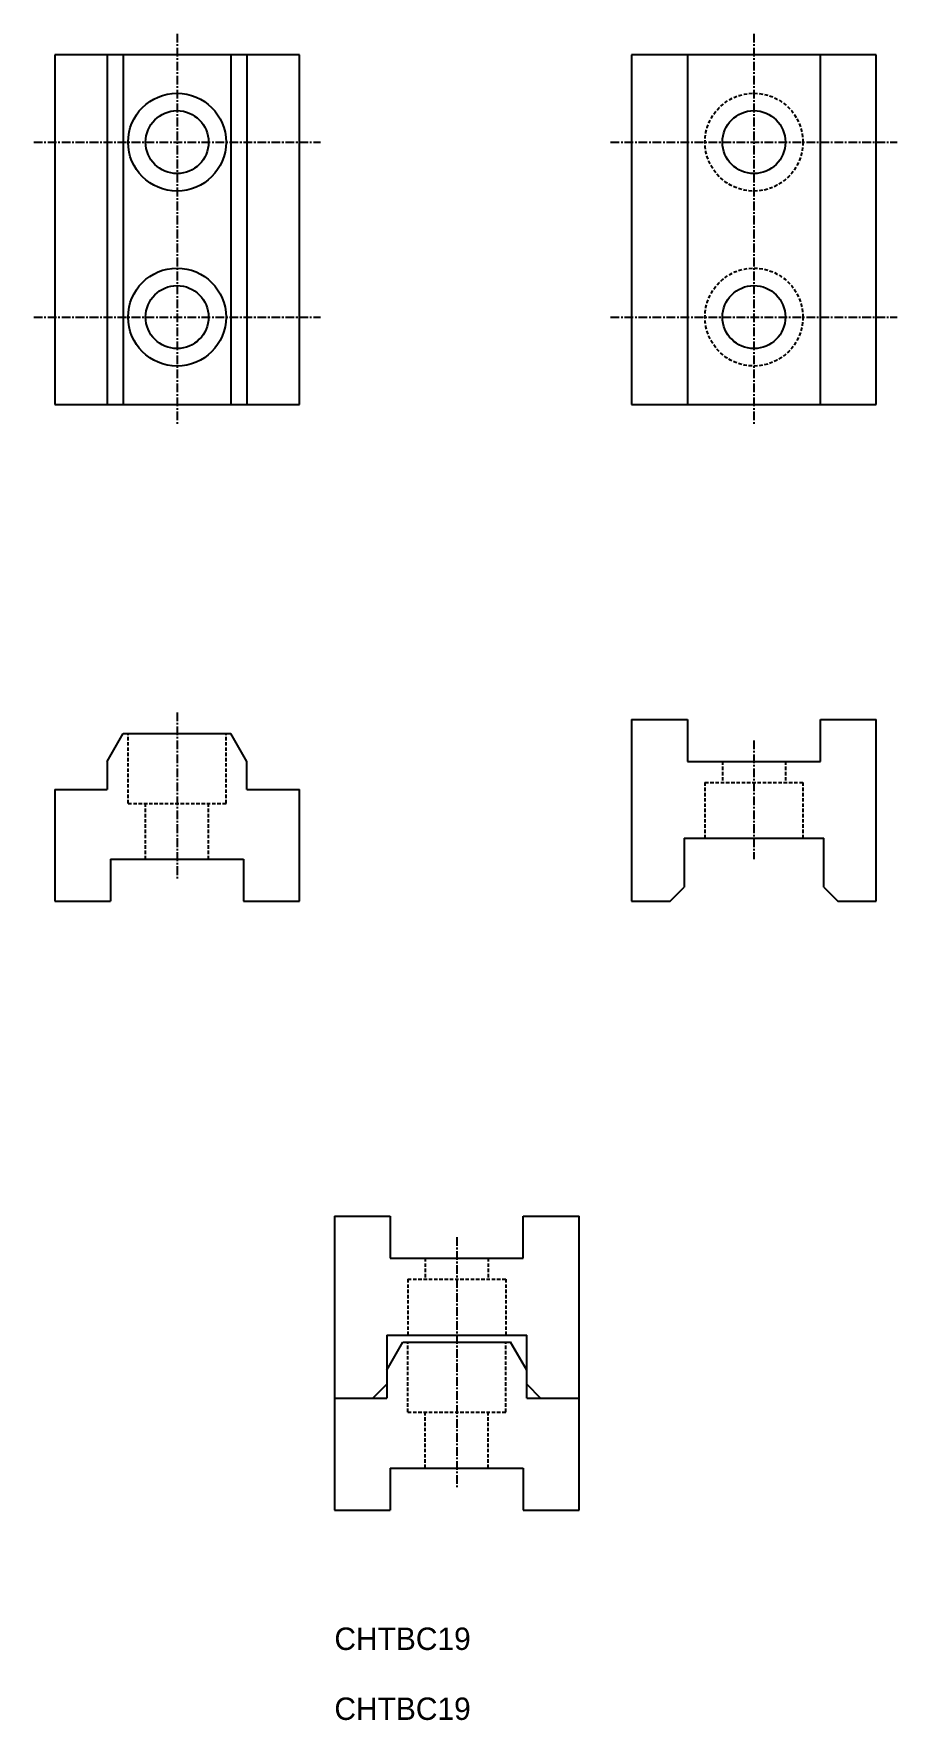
# Model space of a CAD drawing. Extents: x -5417 to -5293, y -907 to -666.
import ezdxf

# ---------------------------------------------------------------- set-up
doc = ezdxf.new("R2010")
doc.units = 0
doc.linetypes.add('CENTER', pattern=[2, 1.25, -0.25, 0.25, -0.25])
doc.linetypes.add('DASHED', pattern=[0.75, 0.5, -0.25])
doc.layers.get('0').update_dxf_attribs({"linetype": 'CONTINUOUS'})
doc.layers.add('CENTER', color=1, linetype='CENTER')

msp = doc.modelspace()

# ---------------------------------------------------------------- linework, layer by layer
at = {"color": 7, "linetype": 'CONTINUOUS'}
for p, q in [((-5413.95, -668.76), (-5413.95, -718.76)), ((-5378.95, -668.76), (-5413.95, -668.76)), ((-5406.45, -668.76), (-5406.45, -718.76)), ((-5404.14, -668.76), (-5404.14, -718.76)), ((-5388.76, -668.76), (-5388.76, -718.76)), ((-5386.45, -668.76), (-5386.45, -718.76)), ((-5378.95, -718.76), (-5378.95, -668.76)), ((-5331.45, -668.76), (-5331.45, -718.76)), ((-5296.45, -668.76), (-5331.45, -668.76)), ((-5323.45, -668.76), (-5323.45, -718.76)), ((-5304.45, -718.76), (-5304.45, -668.76)), ((-5296.45, -718.76), (-5296.45, -668.76)), ((-5331.45, -681.26), (-5331.45, -681.26)), ((-5331.45, -687.51), (-5331.45, -687.51)), ((-5331.45, -700.01), (-5331.45, -700.01)), ((-5331.45, -706.26), (-5331.45, -706.26)), ((-5413.95, -718.76), (-5378.95, -718.76)), ((-5331.45, -718.76), (-5296.45, -718.76)), ((-5331.45, -763.76), (-5331.45, -789.76)), ((-5331.45, -763.76), (-5323.45, -763.76)), ((-5323.45, -763.76), (-5323.45, -769.76)), ((-5304.45, -769.76), (-5304.45, -763.76)), ((-5304.45, -763.76), (-5296.45, -763.76)), ((-5296.45, -789.76), (-5296.45, -763.76)), ((-5406.45, -769.76), (-5404.14, -765.76)), ((-5404.14, -765.76), (-5388.76, -765.76)), ((-5386.45, -769.76), (-5388.76, -765.76)), ((-5406.45, -769.76), (-5406.45, -773.76)), ((-5386.45, -773.76), (-5386.45, -769.76)), ((-5323.45, -769.76), (-5304.45, -769.76)), ((-5413.95, -773.76), (-5413.95, -789.76)), ((-5413.95, -773.76), (-5406.45, -773.76)), ((-5386.45, -773.76), (-5378.95, -773.76)), ((-5378.95, -789.76), (-5378.95, -773.76)), ((-5323.95, -780.76), (-5323.95, -787.76)), ((-5323.95, -780.76), (-5303.95, -780.76)), ((-5303.95, -787.76), (-5303.95, -780.76)), ((-5405.95, -783.76), (-5386.95, -783.76)), ((-5405.95, -783.76), (-5405.95, -789.76)), ((-5386.95, -783.76), (-5386.95, -789.76)), ((-5325.95, -789.76), (-5323.95, -787.76)), ((-5303.95, -787.76), (-5301.95, -789.76)), ((-5413.95, -789.76), (-5405.95, -789.76)), ((-5386.95, -789.76), (-5378.95, -789.76)), ((-5331.45, -789.76), (-5325.95, -789.76)), ((-5301.95, -789.76), (-5296.45, -789.76)), ((-5373.95, -834.76), (-5365.95, -834.76)), ((-5373.95, -834.76), (-5373.95, -860.76)), ((-5365.95, -834.76), (-5365.95, -840.76)), ((-5346.95, -834.76), (-5338.95, -834.76)), ((-5346.95, -840.76), (-5346.95, -834.76)), ((-5338.95, -860.76), (-5338.95, -834.76)), ((-5365.95, -840.76), (-5346.95, -840.76)), ((-5366.45, -851.76), (-5346.45, -851.76)), ((-5366.45, -851.76), (-5366.45, -858.76)), ((-5366.45, -856.76), (-5364.14, -852.76)), ((-5364.14, -852.76), (-5348.76, -852.76)), ((-5346.45, -856.76), (-5348.76, -852.76)), ((-5346.45, -858.76), (-5346.45, -851.76)), ((-5366.45, -856.76), (-5366.45, -860.76)), ((-5346.45, -860.76), (-5346.45, -856.76)), ((-5368.45, -860.76), (-5366.45, -858.76)), ((-5346.45, -858.76), (-5344.45, -860.76)), ((-5373.95, -860.76), (-5368.45, -860.76)), ((-5373.95, -860.76), (-5366.45, -860.76)), ((-5373.95, -860.76), (-5373.95, -876.76)), ((-5346.45, -860.76), (-5338.95, -860.76)), ((-5344.45, -860.76), (-5338.95, -860.76)), ((-5338.95, -876.76), (-5338.95, -860.76)), ((-5365.95, -870.76), (-5365.95, -876.76)), ((-5365.95, -870.76), (-5346.95, -870.76)), ((-5346.95, -870.76), (-5346.95, -876.76)), ((-5373.95, -876.76), (-5365.95, -876.76)), ((-5346.95, -876.76), (-5338.95, -876.76))]:
    msp.add_line(p, q, dxfattribs=at)
at = {"color": 3, "linetype": 'DASHED'}
for p, q in [((-5403.45, -775.76), (-5403.45, -765.76)), ((-5389.45, -775.76), (-5389.45, -765.76)), ((-5318.45, -769.76), (-5318.45, -772.76)), ((-5309.45, -769.76), (-5309.45, -772.76)), ((-5320.95, -772.76), (-5306.95, -772.76)), ((-5320.95, -772.76), (-5320.95, -780.76)), ((-5306.95, -772.76), (-5306.95, -780.76)), ((-5403.45, -775.76), (-5389.45, -775.76)), ((-5400.95, -783.76), (-5400.95, -775.76)), ((-5391.95, -783.76), (-5391.95, -775.76)), ((-5360.95, -840.76), (-5360.95, -843.76)), ((-5351.95, -840.76), (-5351.95, -843.76)), ((-5363.45, -843.76), (-5363.45, -851.76)), ((-5363.45, -843.76), (-5349.45, -843.76)), ((-5349.45, -843.76), (-5349.45, -851.76)), ((-5363.45, -862.76), (-5363.45, -852.76)), ((-5349.45, -862.76), (-5349.45, -852.76)), ((-5363.45, -862.76), (-5349.45, -862.76)), ((-5360.95, -870.76), (-5360.95, -862.76)), ((-5351.95, -870.76), (-5351.95, -862.76))]:
    msp.add_line(p, q, dxfattribs=at)
at = {"color": 7, "linetype": 'CONTINUOUS'}
for centre, radius in [((-5396.45, -681.26), 7), ((-5396.45, -681.26), 4.5), ((-5313.95, -681.26), 4.5), ((-5396.45, -706.26), 7), ((-5396.45, -706.26), 4.5), ((-5313.95, -706.26), 4.5)]:
    msp.add_circle(centre, radius, dxfattribs=at)
at = {"color": 3, "linetype": 'DASHED'}
for centre in [(-5313.95, -681.26), (-5313.95, -706.26)]:
    msp.add_circle(centre, 7, dxfattribs=at)
at = {"layer": 'CENTER', "color": 1, "linetype": 'CENTER'}
for p, q in [((-5396.45, -665.76), (-5396.45, -721.76)), ((-5313.95, -665.76), (-5313.95, -721.76)), ((-5416.95, -681.26), (-5375.95, -681.26)), ((-5334.45, -681.26), (-5293.45, -681.26)), ((-5416.95, -706.26), (-5375.95, -706.26)), ((-5334.45, -706.26), (-5293.45, -706.26)), ((-5396.45, -762.76), (-5396.45, -786.76)), ((-5313.95, -766.76), (-5313.95, -783.76)), ((-5356.45, -837.76), (-5356.45, -854.76)), ((-5356.45, -849.76), (-5356.45, -873.76))]:
    msp.add_line(p, q, dxfattribs=at)

# ---------------------------------------------------------------- texts
at = {"color": 7, "linetype": 'CONTINUOUS'}
for p in [(-5373.95, -896.76), (-5373.95, -906.76)]:
    msp.add_text('CHTBC19', height=3.2, dxfattribs=at).set_placement(p)

doc.saveas('drawing.dxf')
